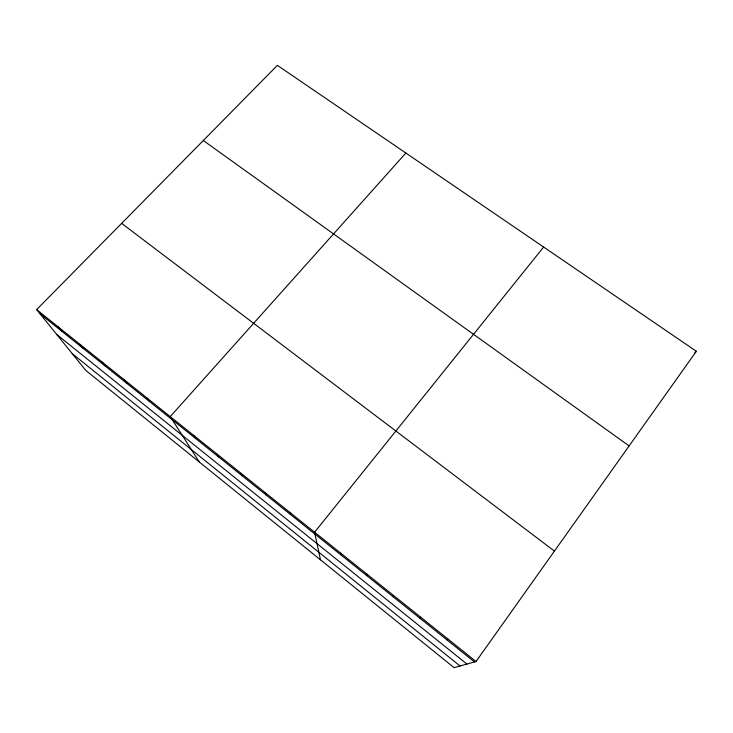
<?xml version="1.0" encoding="UTF-8"?>
<svg xmlns="http://www.w3.org/2000/svg" width="733" height="733" viewBox="0 0 733 733"><rect width="100%" height="100%" fill="white"/><g stroke="black" fill="none" stroke-linecap="round" stroke-linejoin="round"><path stroke-width="1.1" d="M366.683 575.57L366.885 574.113M393.062 596.708L393.594 595.498M476.019 661.514L696.35 351.272L277.386 65.347L36.65 309.619L85.77 370.394L454.103 667.653L476.019 661.514L36.65 309.619M543.62 247.039L314.594 532.222L320.468 559.801M419.817 618.148L420.678 617.186M405.862 153.032L170.239 416.61L199.312 462.028M694.838 352.775L696.35 351.272M446.956 639.891L448.147 639.194M203.307 140.507L629.125 445.921M121.651 223.373L554.432 551.097M40.049 313.816L474.471 661.945M56.798 334.541L466.921 664.061M72.255 353.663L460.049 665.985M58.219 326.891L61.398 330.931M80.062 344.382L83.021 348.257M102.171 362.093L104.911 365.794M124.573 380.033L127.075 383.561M147.26 398.202L149.523 401.547M193.512 435.255L195.28 438.215M217.096 454.139L218.608 456.906M240.992 473.271L242.238 475.845M265.199 492.668L266.171 495.022M289.727 512.312L290.424 514.456M340.561 553.021L340.662 554.716"/></g></svg>
